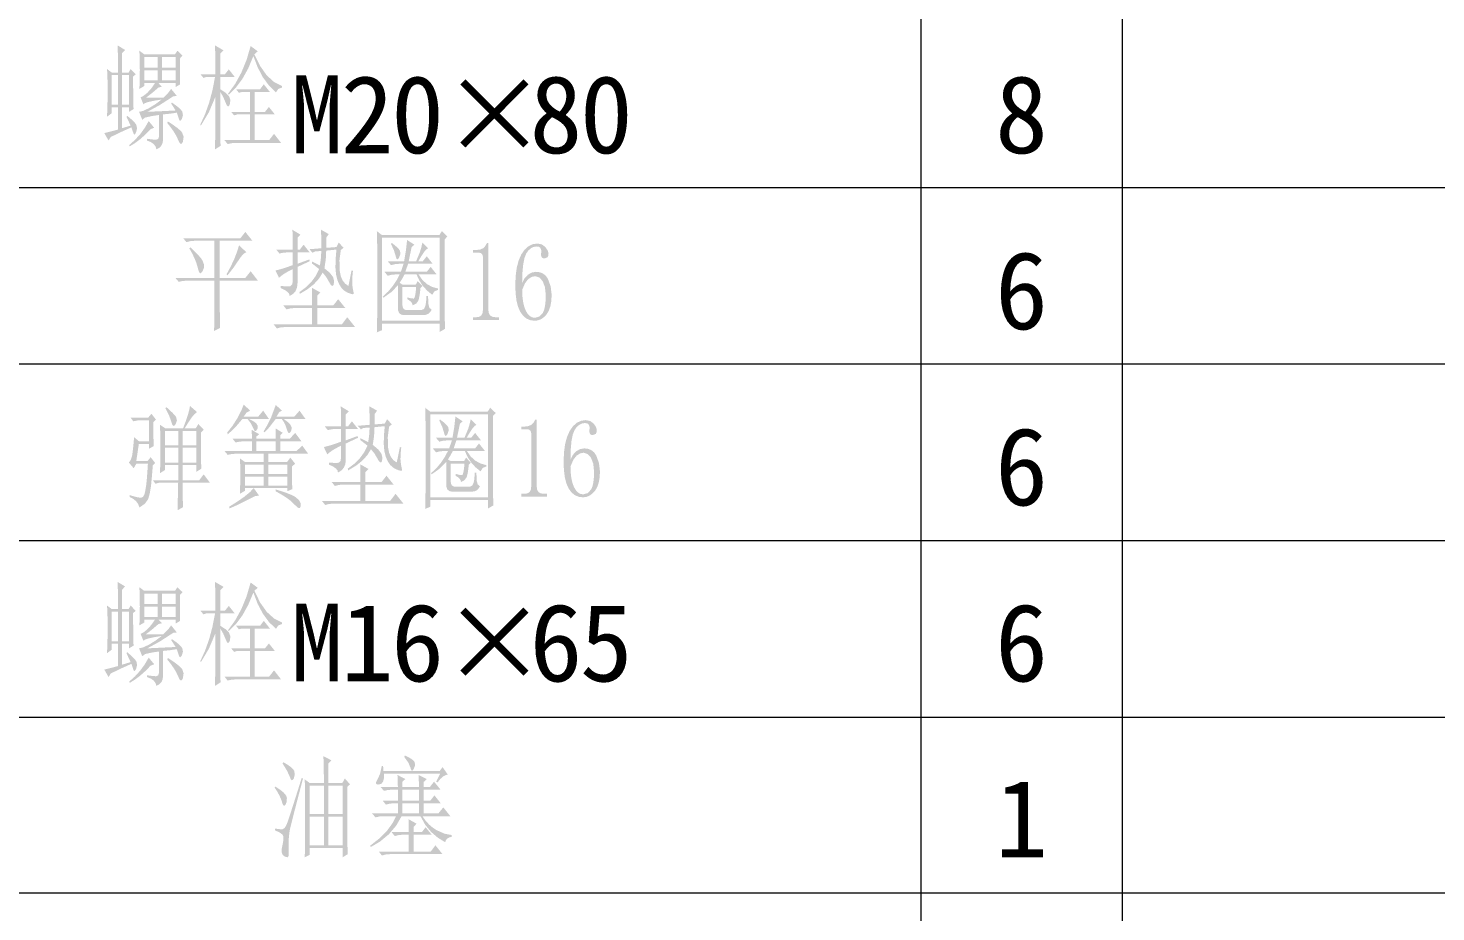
# Model space of a CAD drawing. Header units: millimetres. Extents: x -594 to 6367, y -2099 to 456.
# Drawn here: x 271.1 to 326.9, y -345.4 to -310.3 of the extents above; entities that cross this region are included whole.
import ezdxf

# ---------------------------------------------------------------- set-up
doc = ezdxf.new("R2010")
doc.units = ezdxf.units.MM
doc.layers.get('0').update_dxf_attribs({"lineweight": 35})
doc.styles.get("Standard").update_dxf_attribs({"font": 'txt.shx'})

msp = doc.modelspace()

# ---------------------------------------------------------------- hatches: boundary and pattern name
h = msp.add_hatch(color=0)
h.paths.add_polyline_path([(276.987, -313.64), (276.734, -313.681), (276.441, -313.71), (276.441, -314.677), (276.429, -314.822), (276.382, -314.94), (276.297, -315.032), (276.176, -315.098), (276.144, -314.984), (276.071, -314.887), (275.957, -314.809), (275.802, -314.747), (275.802, -314.677), (276.02, -314.705), (276.168, -314.716), (276.249, -314.683), (276.277, -314.591), (276.277, -313.734), (275.999, -313.775), (275.732, -313.835), (275.615, -313.921), (275.49, -313.609), (275.643, -313.574), (275.872, -313.468), (276.129, -313.311), (276.387, -313.118), (276.078, -313.169), (275.854, -313.218), (275.716, -313.266), (275.661, -313.312), (275.552, -313.032), (275.676, -312.968), (275.817, -312.852), (275.969, -312.688), (276.121, -312.47), (275.693, -312.47), (275.693, -312.587), (275.505, -312.697), (275.521, -311.948), (275.505, -311.184), (275.693, -311.324), (276.917, -311.324), (277.01, -311.184), (277.213, -311.379), (277.112, -311.488), (277.112, -311.829), (277.113, -312.114), (277.115, -312.343), (277.119, -312.517), (276.94, -312.626), (276.94, -312.47), (276.262, -312.47), (276.394, -312.611), (276.262, -312.642), (275.995, -312.871), (275.763, -313.047), (275.872, -313.047), (276.025, -313.047), (276.22, -313.047), (276.457, -313.047), (276.638, -312.866), (276.761, -312.697), (276.987, -312.977), (276.847, -312.993), (276.32, -313.333), (275.817, -313.609), (275.975, -313.601), (276.215, -313.59), (276.537, -313.575), (276.94, -313.554), (276.761, -313.273), (276.792, -313.242), (276.949, -313.352), (277.069, -313.448), (277.154, -313.531), (277.205, -313.601), (277.23, -313.741), (277.19, -313.882), (277.152, -313.94), (277.119, -313.963), (277.093, -313.949), (277.073, -313.897)])
h.paths.add_polyline_path([(275.693, -311.433), (275.693, -311.854), (276.231, -311.854), (276.231, -311.433)])
h.paths.add_polyline_path([(276.394, -311.433), (276.394, -311.854), (276.94, -311.854), (276.94, -311.433)])
h.paths.add_polyline_path([(275.693, -311.956), (275.693, -312.361), (276.231, -312.361), (276.231, -311.956)])
h.paths.add_polyline_path([(276.394, -311.956), (276.394, -312.361), (276.94, -312.361), (276.94, -311.956)])
h.paths.add_polyline_path([(275.95, -314.295), (275.741, -314.508), (275.533, -314.694), (275.325, -314.851), (275.116, -314.981), (275.1, -314.926), (275.332, -314.718), (275.539, -314.489), (275.718, -314.241), (275.872, -313.975), (276.09, -314.24)])
h.paths.add_polyline_path([(276.636, -313.991), (276.838, -314.124), (276.999, -314.241), (277.118, -314.343), (277.197, -314.427), (277.257, -314.596), (277.229, -314.794), (277.186, -314.868), (277.141, -314.882), (277.093, -314.833), (277.041, -314.724), (276.974, -314.576), (276.879, -314.414), (276.755, -314.237), (276.605, -314.045)])
h.paths.add_polyline_path([(274.819, -314.256), (275.155, -314.155), (274.991, -313.804), (275.022, -313.765), (275.15, -313.874), (275.254, -313.97), (275.331, -314.053), (275.381, -314.123), (275.412, -314.266), (275.373, -314.42), (275.339, -314.483), (275.31, -314.508), (275.284, -314.497), (275.264, -314.451), (275.186, -314.225), (274.759, -314.416), (274.367, -314.607), (274.281, -314.747), (274.11, -314.451), (274.206, -314.429), (274.33, -314.398), (274.48, -314.359), (274.656, -314.31), (274.656, -313.429), (274.406, -313.429), (274.406, -313.663), (274.219, -313.804), (274.237, -313.353), (274.242, -312.798), (274.241, -312.514), (274.237, -312.272), (274.229, -312.07), (274.219, -311.909), (274.406, -312.049), (274.656, -312.049), (274.654, -311.701), (274.651, -311.406), (274.646, -311.163), (274.64, -310.973), (274.936, -311.153), (274.819, -311.277), (274.819, -312.049), (275.077, -312.049), (275.155, -311.909), (275.357, -312.12), (275.256, -312.205), (275.256, -312.663), (275.258, -313.031), (275.263, -313.309), (275.272, -313.5), (275.092, -313.609), (275.092, -313.429), (274.819, -313.429)])
h.paths.add_polyline_path([(274.406, -312.151), (274.406, -313.328), (274.656, -313.328), (274.656, -312.151)])
h.paths.add_polyline_path([(274.819, -312.151), (274.819, -313.328), (275.092, -313.328), (275.092, -312.151)])
h = msp.add_hatch(color=0)
h.paths.add_polyline_path([(279.915, -310.997), (280.196, -311.207), (280.063, -311.324), (280.294, -311.794), (280.554, -312.16), (280.844, -312.425), (281.162, -312.587), (281.162, -312.642), (281.009, -312.701), (280.921, -312.837), (280.641, -312.563), (280.399, -312.233), (280.194, -311.843), (280.024, -311.394), (279.822, -311.88), (279.592, -312.296), (279.334, -312.643), (279.049, -312.923), (279.018, -312.891), (279.303, -312.497), (279.548, -312.049), (279.753, -311.549)])
h.paths.add_polyline_path([(279.338, -312.712), (280.289, -312.712), (280.437, -312.517), (280.679, -312.821), (280.079, -312.821), (280.079, -313.609), (280.484, -313.609), (280.64, -313.414), (280.874, -313.71), (280.079, -313.71), (280.079, -314.732), (280.648, -314.732), (280.843, -314.482), (281.123, -314.841), (279.338, -314.841), (279.161, -314.852), (279.003, -314.887), (278.878, -314.732), (279.884, -314.732), (279.884, -313.71), (279.385, -313.71), (279.26, -313.749), (279.143, -313.609), (279.884, -313.609), (279.884, -312.821), (279.58, -312.821), (279.447, -312.852)])
h.paths.add_polyline_path([(278.714, -312.821), (278.714, -313.243), (278.714, -313.62), (278.715, -313.952), (278.715, -314.24), (278.716, -314.485), (278.717, -314.685), (278.719, -314.843), (278.722, -314.958), (278.504, -315.098), (278.509, -314.668), (278.514, -314.176), (278.518, -313.622), (278.519, -313.008), (278.26, -313.622), (277.942, -314.155), (277.919, -314.116), (278.109, -313.699), (278.27, -313.244), (278.401, -312.752), (278.504, -312.221), (278.168, -312.221), (278.044, -312.26), (277.927, -312.12), (278.519, -312.12), (278.514, -311.494), (278.504, -310.973), (278.839, -311.168), (278.714, -311.293), (278.714, -312.12), (278.893, -312.12), (279.049, -311.925), (279.283, -312.221), (278.714, -312.221), (278.714, -312.712), (278.924, -312.851), (279.057, -312.985), (279.114, -313.137), (279.088, -313.312), (279.052, -313.379), (279.012, -313.392), (278.97, -313.35), (278.925, -313.25), (278.825, -313.015)])
h = msp.add_hatch(color=0)
h.paths.add_polyline_path([(278.692, -321.407), (278.699, -322.186), (278.466, -322.303), (278.476, -321.786), (278.481, -321.321), (278.481, -320.307), (277.397, -320.307), (277.218, -320.319), (277.062, -320.354), (276.93, -320.198), (278.481, -320.198), (278.481, -318.724), (277.694, -318.724), (277.518, -318.74), (277.366, -318.779), (277.241, -318.623), (279.51, -318.623), (279.705, -318.374), (279.986, -318.724), (278.692, -318.724), (278.692, -320.198), (279.705, -320.198), (279.916, -319.933), (280.204, -320.307), (278.692, -320.307)])
h.paths.add_polyline_path([(279.456, -318.904), (279.752, -319.185), (279.688, -319.205), (279.613, -319.265), (279.527, -319.365), (279.432, -319.504), (279.223, -319.809), (278.996, -320.097), (278.957, -320.058), (279.12, -319.757), (279.259, -319.463), (279.371, -319.178)])
h.paths.add_polyline_path([(277.53, -318.99), (277.71, -319.162), (277.851, -319.307), (277.952, -319.426), (278.013, -319.52), (278.066, -319.673), (278.06, -319.808), (278.014, -319.92), (277.951, -320.003), (277.916, -320.015), (277.881, -319.98), (277.846, -319.898), (277.811, -319.769), (277.764, -319.608), (277.694, -319.43), (277.6, -319.234), (277.483, -319.021)])
h = msp.add_hatch(color=0)
h.paths.add_polyline_path([(281.111, -320.518), (281.352, -320.536), (281.494, -320.526), (281.564, -320.457), (281.587, -320.307), (281.587, -319.847), (281.391, -319.948), (281.235, -320.04), (281.119, -320.124), (281.041, -320.198), (280.901, -319.902), (281.018, -319.876), (281.171, -319.832), (281.36, -319.77), (281.587, -319.691), (281.587, -319.185), (281.392, -319.185), (281.216, -319.196), (281.057, -319.231), (280.932, -319.075), (281.587, -319.075), (281.587, -318.654), (281.582, -318.503), (281.572, -318.288), (281.891, -318.483), (281.774, -318.6), (281.774, -319.075), (281.868, -319.075), (282.016, -318.88), (282.258, -319.185), (281.774, -319.185), (281.774, -319.637), (282.242, -319.465), (282.258, -319.535), (281.774, -319.761), (281.774, -320.409), (281.755, -320.58), (281.697, -320.721), (281.6, -320.832), (281.462, -320.915), (281.445, -320.834), (281.38, -320.754), (281.269, -320.676), (281.111, -320.604)])
h.paths.add_polyline_path([(282.718, -319.021), (282.714, -318.622), (282.71, -318.288), (283.014, -318.459), (282.913, -318.6), (282.913, -319.005), (283.318, -318.974), (283.412, -318.795), (283.599, -319.005), (283.49, -319.091), (283.438, -319.505), (283.451, -319.925), (283.489, -320.124), (283.558, -320.289), (283.659, -320.42), (283.794, -320.518), (283.918, -319.902), (283.973, -319.917), (283.954, -320.102), (283.944, -320.259), (283.942, -320.389), (283.95, -320.494), (283.974, -320.66), (284.004, -320.791), (284.003, -320.833), (283.962, -320.845), (283.882, -320.828), (283.762, -320.783), (283.632, -320.707), (283.522, -320.598), (283.43, -320.456), (283.357, -320.284), (283.303, -320.068), (283.279, -319.794), (283.285, -319.463), (283.318, -319.075), (282.913, -319.114), (282.895, -319.465), (282.842, -319.816), (283.058, -319.997), (283.185, -320.167), (283.226, -320.321), (283.209, -320.463), (283.177, -320.511), (283.138, -320.514), (283.092, -320.47), (283.037, -320.377), (282.914, -320.165), (282.772, -319.988), (282.628, -320.224), (282.428, -320.444), (282.175, -320.645), (281.868, -320.83), (281.852, -320.759), (282.115, -320.562), (282.333, -320.344), (282.505, -320.106), (282.632, -319.847), (282.476, -319.723), (282.343, -319.621), (282.351, -319.551), (282.663, -319.707), (282.702, -319.415), (282.718, -319.13), (282.468, -319.146), (282.375, -319.2), (282.242, -319.06)])
h.paths.add_polyline_path([(282.351, -321.29), (282.351, -320.97), (282.35, -320.916), (282.347, -320.835), (282.345, -320.726), (282.343, -320.588), (282.679, -320.775), (282.554, -320.9), (282.554, -321.29), (283.193, -321.29), (283.388, -321.04), (283.669, -321.391), (282.554, -321.391), (282.554, -322.046), (283.529, -322.046), (283.747, -321.758), (284.059, -322.147), (281.291, -322.147), (281.114, -322.16), (280.956, -322.202), (280.831, -322.046), (282.351, -322.046), (282.351, -321.391), (281.673, -321.391), (281.496, -321.407), (281.338, -321.446), (281.213, -321.29)])
h = msp.add_hatch(color=0)
h.paths.add_polyline_path([(284.92, -318.342), (285.123, -318.498), (287.4, -318.498), (287.501, -318.342), (287.72, -318.553), (287.61, -318.67), (287.61, -321.672), (287.626, -322.218), (287.415, -322.342), (287.415, -322.007), (285.123, -322.007), (285.123, -322.272), (284.92, -322.358), (284.936, -321.672), (284.936, -318.935)])
h.paths.add_polyline_path([(285.123, -318.6), (285.123, -321.898), (287.415, -321.898), (287.415, -318.6)])
h.paths.add_polyline_path([(285.513, -318.81), (285.634, -318.904), (285.729, -318.987), (285.798, -319.059), (285.84, -319.122), (285.856, -319.247), (285.802, -319.395), (285.759, -319.452), (285.724, -319.46), (285.694, -319.42), (285.669, -319.333), (285.599, -319.106), (285.482, -318.849)])
h.paths.add_polyline_path([(285.872, -319.956), (285.923, -319.808), (285.981, -319.637), (285.817, -319.637), (285.638, -319.652), (285.482, -319.691), (285.349, -319.535), (286.004, -319.535), (286.074, -319.114), (286.121, -318.693), (286.41, -318.88), (286.301, -318.974), (286.184, -319.535), (286.48, -319.535), (286.628, -319.177), (286.682, -318.997), (286.729, -318.795), (286.955, -319.021), (286.888, -319.062), (286.801, -319.161), (286.695, -319.319), (286.566, -319.535), (286.745, -319.535), (286.901, -319.34), (287.135, -319.637), (286.16, -319.637), (286.097, -319.823), (286.051, -319.956), (286.901, -319.956), (287.057, -319.761), (287.291, -320.058), (286.573, -320.058), (286.723, -320.273), (286.901, -320.438), (287.108, -320.553), (287.345, -320.619), (287.345, -320.674), (287.2, -320.733), (287.119, -320.869), (286.918, -320.705), (286.746, -320.516), (286.605, -320.301), (286.495, -320.058), (286.02, -320.058), (285.911, -320.258), (285.825, -320.393), (285.934, -320.463), (286.464, -320.463), (286.542, -320.323), (286.729, -320.518), (286.651, -320.604), (286.632, -320.775), (286.611, -320.914), (286.589, -321.023), (286.566, -321.103), (286.479, -321.22), (286.34, -321.29), (286.331, -321.23), (286.293, -321.168), (286.225, -321.104), (286.129, -321.04), (286.129, -320.97), (286.293, -321.011), (286.386, -321.017), (286.414, -320.988), (286.439, -320.902), (286.461, -320.76), (286.48, -320.565), (285.934, -320.565), (285.934, -321.266), (285.944, -321.354), (285.976, -321.418), (286.029, -321.459), (286.106, -321.477), (286.69, -321.477), (286.789, -321.43), (286.846, -321.313), (286.875, -321.143), (286.885, -320.915), (286.955, -320.915), (286.957, -321.108), (286.971, -321.266), (287.007, -321.387), (287.096, -321.461), (287.037, -321.553), (286.966, -321.619), (286.882, -321.659), (286.784, -321.672), (285.981, -321.672), (285.874, -321.65), (285.801, -321.584), (285.76, -321.474), (285.755, -321.321), (285.755, -320.494), (285.498, -320.758), (285.178, -320.986), (285.154, -320.939), (285.372, -320.736), (285.56, -320.51), (285.713, -320.278), (285.825, -320.058), (285.685, -320.058), (285.508, -320.073), (285.349, -320.112), (285.225, -319.956)])
h = msp.add_hatch(color=0)
h.dxf.hatch_style = 2
h.paths.add_polyline_path([(289.345, -318.81), (289.345, -321.477), (289.363, -321.6), (289.416, -321.687), (289.502, -321.74), (289.618, -321.758), (289.759, -321.758), (289.759, -321.867), (288.737, -321.867), (288.737, -321.758), (288.862, -321.758), (288.981, -321.74), (289.065, -321.687), (289.11, -321.6), (289.127, -321.477), (289.127, -319.356), (289.116, -319.296), (289.088, -319.247), (289.046, -319.212), (288.987, -319.2), (288.737, -319.2), (288.737, -319.091), (288.862, -319.091), (289.013, -319.073), (289.135, -319.021), (289.222, -318.933), (289.291, -318.81)])
h = msp.add_hatch(color=0)
h.paths.add_polyline_path([(290.685, -320.674), (290.693, -320.922), (290.72, -321.142), (290.764, -321.332), (290.825, -321.492), (290.901, -321.62), (290.987, -321.71), (291.081, -321.763), (291.184, -321.781), (291.367, -321.733), (291.503, -321.586), (291.554, -321.471), (291.591, -321.312), (291.613, -321.111), (291.62, -320.869), (291.587, -320.558), (291.495, -320.323), (291.363, -320.179), (291.207, -320.128), (291.061, -320.157), (290.926, -320.245), (290.797, -320.41)])
h.paths.add_polyline_path([(291.23, -319.956), (291.384, -319.974), (291.515, -320.027), (291.623, -320.114), (291.706, -320.237), (291.815, -320.535), (291.854, -320.869), (291.841, -321.114), (291.802, -321.326), (291.739, -321.503), (291.651, -321.648), (291.543, -321.76), (291.429, -321.837), (291.309, -321.883), (291.184, -321.898), (291.007, -321.876), (290.851, -321.809), (290.718, -321.697), (290.607, -321.539), (290.52, -321.342), (290.459, -321.102), (290.424, -320.819), (290.412, -320.494), (290.426, -320.119), (290.471, -319.788), (290.547, -319.502), (290.653, -319.262), (290.782, -319.077), (290.932, -318.943), (291.103, -318.861), (291.293, -318.834), (291.466, -318.869), (291.605, -318.974), (291.696, -319.107), (291.729, -319.216), (291.719, -319.315), (291.69, -319.379), (291.573, -319.426), (291.51, -319.418), (291.464, -319.387), (291.44, -319.333), (291.433, -319.255), (291.441, -319.185), (291.449, -319.114), (291.402, -318.997), (291.342, -318.962), (291.254, -318.951), (291.14, -318.968), (291.033, -319.02), (290.936, -319.105), (290.848, -319.223), (290.777, -319.402), (290.726, -319.658), (290.695, -319.993), (290.685, -320.409), (290.777, -320.215), (290.911, -320.073), (291.062, -319.986)])
h = msp.add_hatch(color=0)
h.paths.add_polyline_path([(276.323, -327.945), (276.339, -326.986), (276.323, -326.027), (276.534, -326.167), (277.236, -326.167), (277.345, -325.875), (277.428, -325.629), (277.482, -325.43), (277.508, -325.278), (277.789, -325.52), (277.685, -325.607), (277.586, -325.723), (277.463, -325.904), (277.298, -326.167), (277.735, -326.167), (277.844, -325.996), (278.054, -326.222), (277.945, -326.331), (277.945, -326.854), (277.947, -327.268), (277.952, -327.571), (277.961, -327.766), (277.766, -327.89), (277.766, -327.625), (277.22, -327.625), (277.22, -328.226), (277.875, -328.226), (278.054, -327.992), (278.304, -328.327), (277.22, -328.327), (277.22, -328.619), (277.222, -328.878), (277.227, -329.102), (277.236, -329.294), (277.017, -329.419), (277.041, -328.327), (276.269, -328.327), (276.144, -328.366), (276.035, -328.226), (277.041, -328.226), (277.041, -327.625), (276.518, -327.625), (276.518, -327.82)])
h.paths.add_polyline_path([(276.573, -325.325), (276.706, -325.445), (276.814, -325.548), (276.896, -325.635), (276.955, -325.707), (276.991, -325.849), (276.939, -326.003), (276.89, -326.062), (276.847, -326.072), (276.811, -326.032), (276.783, -325.941), (276.691, -325.685), (276.534, -325.364)])
h.paths.add_polyline_path([(276.518, -326.276), (276.518, -326.838), (277.041, -326.838), (277.041, -326.276)])
h.paths.add_polyline_path([(277.22, -326.276), (277.22, -326.838), (277.766, -326.838), (277.766, -326.276)])
h.paths.add_polyline_path([(276.518, -326.939), (276.518, -327.524), (277.041, -327.524), (277.041, -326.939)])
h.paths.add_polyline_path([(277.22, -326.939), (277.22, -327.524), (277.766, -327.524), (277.766, -326.939)])
h.paths.add_polyline_path([(275.481, -326.783), (275.38, -327.469), (275.824, -327.469), (275.949, -327.313), (276.128, -327.539), (276.035, -327.641), (276, -328.066), (275.965, -328.444), (275.912, -328.76), (275.848, -328.982), (275.72, -329.157), (275.505, -329.309), (275.458, -329.178), (275.377, -329.064), (275.262, -328.967), (275.115, -328.888), (275.123, -328.818), (275.292, -328.868), (275.426, -328.901), (275.523, -328.918), (275.583, -328.92), (275.647, -328.883), (275.7, -328.795), (275.735, -328.648), (275.77, -328.436), (275.787, -328.29), (275.805, -328.097), (275.822, -327.857), (275.84, -327.571), (275.38, -327.571), (275.278, -327.75), (275.084, -327.524), (275.162, -327.419), (275.216, -327.243), (275.234, -327.119), (275.252, -326.957), (275.272, -326.756), (275.294, -326.518), (275.489, -326.682), (275.879, -326.682), (275.879, -325.855), (275.419, -325.855), (275.263, -325.887), (275.154, -325.746), (275.848, -325.746), (275.98, -325.59), (276.16, -325.816), (276.058, -325.925), (276.058, -326.23), (276.06, -326.488), (276.065, -326.701), (276.074, -326.869), (275.879, -326.978), (275.879, -326.783)])
h = msp.add_hatch(color=0)
h.paths.add_polyline_path([(280.911, -326.573), (280.907, -326.326), (280.903, -326.167), (281.191, -326.347), (281.098, -326.432), (281.098, -326.573), (281.472, -326.573), (281.683, -326.347), (281.932, -326.682), (281.098, -326.682), (281.098, -327.064), (281.737, -327.064), (281.963, -326.853), (282.197, -327.173), (280.622, -327.173), (280.622, -327.5), (281.363, -327.5), (281.488, -327.329), (281.683, -327.571), (281.55, -327.68), (281.551, -328.007), (281.556, -328.266), (281.563, -328.455), (281.573, -328.576), (281.371, -328.662), (281.371, -328.537), (279.687, -328.537), (279.687, -328.647), (279.492, -328.764), (279.502, -328.33), (279.507, -327.96), (279.502, -327.646), (279.492, -327.36), (279.687, -327.5), (280.435, -327.5), (280.435, -327.173), (279.343, -327.173), (279.164, -327.185), (279.008, -327.22), (278.876, -327.064), (279.967, -327.064), (279.967, -326.682), (279.655, -326.682), (279.479, -326.693), (279.32, -326.729), (279.195, -326.573), (279.967, -326.573), (279.962, -326.374), (279.952, -326.222), (280.256, -326.401), (280.147, -326.487), (280.147, -326.573)])
h.paths.add_polyline_path([(280.147, -326.682), (280.147, -327.064), (280.911, -327.064), (280.911, -326.682)])
h.paths.add_polyline_path([(279.687, -327.61), (279.687, -327.976), (280.435, -327.976), (280.435, -327.61)])
h.paths.add_polyline_path([(280.622, -327.61), (280.622, -327.976), (281.371, -327.976), (281.371, -327.61)])
h.paths.add_polyline_path([(279.687, -328.085), (279.687, -328.436), (280.435, -328.436), (280.435, -328.085)])
h.paths.add_polyline_path([(280.622, -328.085), (280.622, -328.436), (281.371, -328.436), (281.371, -328.085)])
h.paths.add_polyline_path([(280.037, -328.537), (280.248, -328.834), (280.092, -328.857), (279.811, -328.997), (279.577, -329.114), (279.347, -329.226), (279.071, -329.348), (279.063, -329.278), (279.365, -329.089), (279.655, -328.888), (279.89, -328.695)])
h.paths.add_polyline_path([(280.911, -328.592), (281.168, -328.671), (281.38, -328.745), (281.549, -328.815), (281.675, -328.881), (281.835, -329.014), (281.901, -329.153), (281.9, -329.265), (281.87, -329.325), (281.806, -329.324), (281.714, -329.247), (281.503, -329.044), (281.379, -328.949), (281.215, -328.842), (281.041, -328.737), (280.903, -328.662)])
h.paths.add_polyline_path([(279.866, -325.801), (280.023, -325.881), (280.139, -325.972), (280.198, -326.07), (280.193, -326.167), (280.151, -326.242), (280.115, -326.276), (280.072, -326.265), (280.03, -326.183), (279.92, -325.964), (279.796, -325.801), (279.585, -325.801), (279.359, -326.066), (279.201, -326.231), (279.008, -326.401), (278.985, -326.331), (279.196, -326.067), (279.39, -325.762), (279.544, -325.464), (279.64, -325.224), (279.897, -325.465), (279.757, -325.536), (279.64, -325.699), (280.217, -325.699), (280.412, -325.465), (280.646, -325.801)])
h.paths.add_polyline_path([(281.238, -325.801), (281.396, -325.923), (281.495, -326.027), (281.541, -326.126), (281.534, -326.237), (281.492, -326.325), (281.449, -326.354), (281.404, -326.337), (281.371, -326.261), (281.3, -326.05), (281.241, -325.934), (281.152, -325.801), (280.903, -325.801), (280.67, -326.11), (280.466, -326.331), (280.427, -326.292), (280.586, -326.021), (280.716, -325.762), (280.911, -325.239), (281.16, -325.465), (281.051, -325.52), (280.942, -325.699), (281.651, -325.699), (281.854, -325.465), (282.096, -325.801)])
h = msp.add_hatch(color=0)
h.paths.add_polyline_path([(283.028, -327.524), (283.268, -327.542), (283.41, -327.532), (283.48, -327.463), (283.503, -327.313), (283.503, -326.853), (283.307, -326.954), (283.151, -327.046), (283.035, -327.13), (282.958, -327.204), (282.817, -326.908), (282.934, -326.882), (283.087, -326.838), (283.277, -326.776), (283.503, -326.697), (283.503, -326.191), (283.308, -326.191), (283.132, -326.202), (282.973, -326.237), (282.848, -326.081), (283.503, -326.081), (283.503, -325.66), (283.498, -325.509), (283.488, -325.294), (283.807, -325.489), (283.69, -325.606), (283.69, -326.081), (283.784, -326.081), (283.932, -325.887), (284.174, -326.191), (283.69, -326.191), (283.69, -326.643), (284.158, -326.471), (284.174, -326.541), (283.69, -326.768), (283.69, -327.415), (283.671, -327.586), (283.613, -327.727), (283.516, -327.838), (283.379, -327.922), (283.361, -327.84), (283.297, -327.76), (283.186, -327.682), (283.028, -327.61)])
h.paths.add_polyline_path([(284.634, -326.027), (284.63, -325.628), (284.626, -325.294), (284.93, -325.465), (284.829, -325.606), (284.829, -326.011), (285.234, -325.98), (285.328, -325.801), (285.515, -326.011), (285.406, -326.097), (285.354, -326.511), (285.367, -326.931), (285.405, -327.13), (285.474, -327.295), (285.575, -327.426), (285.71, -327.524), (285.835, -326.908), (285.889, -326.923), (285.87, -327.108), (285.86, -327.265), (285.858, -327.395), (285.866, -327.5), (285.89, -327.666), (285.92, -327.797), (285.919, -327.839), (285.878, -327.851), (285.799, -327.834), (285.679, -327.789), (285.548, -327.713), (285.438, -327.604), (285.346, -327.462), (285.273, -327.29), (285.219, -327.074), (285.195, -326.8), (285.201, -326.469), (285.234, -326.081), (284.829, -326.12), (284.811, -326.471), (284.759, -326.822), (284.974, -327.003), (285.102, -327.173), (285.143, -327.327), (285.125, -327.469), (285.093, -327.517), (285.054, -327.52), (285.008, -327.476), (284.954, -327.384), (284.83, -327.171), (284.688, -326.994), (284.544, -327.23), (284.344, -327.45), (284.091, -327.652), (283.784, -327.836), (283.768, -327.766), (284.032, -327.568), (284.249, -327.35), (284.421, -327.112), (284.548, -326.853), (284.392, -326.729), (284.26, -326.627), (284.267, -326.557), (284.579, -326.713), (284.618, -326.422), (284.634, -326.136), (284.384, -326.152), (284.291, -326.206), (284.158, -326.066)])
h.paths.add_polyline_path([(284.267, -328.296), (284.267, -327.976), (284.266, -327.922), (284.263, -327.841), (284.261, -327.732), (284.26, -327.594), (284.595, -327.781), (284.47, -327.906), (284.47, -328.296), (285.109, -328.296), (285.304, -328.046), (285.585, -328.397), (284.47, -328.397), (284.47, -329.052), (285.445, -329.052), (285.663, -328.764), (285.975, -329.153), (283.207, -329.153), (283.031, -329.166), (282.872, -329.208), (282.747, -329.052), (284.267, -329.052), (284.267, -328.397), (283.589, -328.397), (283.413, -328.413), (283.254, -328.452), (283.129, -328.296)])
h = msp.add_hatch(color=0)
h.paths.add_polyline_path([(286.837, -325.349), (287.039, -325.504), (289.316, -325.504), (289.417, -325.349), (289.636, -325.559), (289.527, -325.676), (289.527, -328.678), (289.542, -329.224), (289.332, -329.348), (289.332, -329.013), (287.039, -329.013), (287.039, -329.278), (286.837, -329.364), (286.852, -328.678), (286.852, -325.941)])
h.paths.add_polyline_path([(287.039, -325.606), (287.039, -328.904), (289.332, -328.904), (289.332, -325.606)])
h.paths.add_polyline_path([(287.429, -325.816), (287.551, -325.91), (287.646, -325.993), (287.714, -326.065), (287.757, -326.128), (287.772, -326.253), (287.718, -326.401), (287.675, -326.458), (287.64, -326.466), (287.61, -326.426), (287.585, -326.339), (287.515, -326.112), (287.398, -325.855)])
h.paths.add_polyline_path([(287.788, -326.962), (287.84, -326.814), (287.897, -326.643), (287.733, -326.643), (287.554, -326.658), (287.398, -326.697), (287.265, -326.541), (287.92, -326.541), (287.991, -326.12), (288.037, -325.699), (288.326, -325.887), (288.217, -325.98), (288.1, -326.541), (288.396, -326.541), (288.544, -326.183), (288.598, -326.003), (288.646, -325.801), (288.872, -326.027), (288.804, -326.068), (288.718, -326.167), (288.611, -326.325), (288.482, -326.541), (288.661, -326.541), (288.817, -326.347), (289.051, -326.643), (288.076, -326.643), (288.013, -326.829), (287.967, -326.962), (288.817, -326.962), (288.973, -326.768), (289.207, -327.064), (288.49, -327.064), (288.639, -327.279), (288.817, -327.444), (289.025, -327.559), (289.261, -327.625), (289.261, -327.68), (289.116, -327.739), (289.035, -327.875), (288.834, -327.711), (288.662, -327.522), (288.521, -327.307), (288.412, -327.064), (287.936, -327.064), (287.827, -327.264), (287.741, -327.399), (287.85, -327.469), (288.38, -327.469), (288.458, -327.329), (288.646, -327.524), (288.568, -327.61), (288.549, -327.781), (288.528, -327.921), (288.505, -328.03), (288.482, -328.109), (288.395, -328.226), (288.256, -328.296), (288.247, -328.236), (288.209, -328.174), (288.142, -328.11), (288.045, -328.046), (288.045, -327.976), (288.209, -328.017), (288.302, -328.023), (288.33, -327.994), (288.355, -327.908), (288.377, -327.766), (288.396, -327.571), (287.85, -327.571), (287.85, -328.272), (287.861, -328.36), (287.892, -328.424), (287.946, -328.465), (288.022, -328.483), (288.607, -328.483), (288.705, -328.436), (288.762, -328.319), (288.791, -328.15), (288.801, -327.922), (288.872, -327.922), (288.874, -328.114), (288.887, -328.272), (288.923, -328.393), (289.012, -328.467), (288.953, -328.559), (288.882, -328.625), (288.798, -328.665), (288.7, -328.678), (287.897, -328.678), (287.79, -328.656), (287.717, -328.59), (287.677, -328.48), (287.671, -328.327), (287.671, -327.5), (287.415, -327.764), (287.094, -327.992), (287.071, -327.945), (287.288, -327.742), (287.476, -327.516), (287.629, -327.284), (287.741, -327.064), (287.601, -327.064), (287.424, -327.079), (287.265, -327.118), (287.141, -326.962)])
h = msp.add_hatch(color=0)
h.dxf.hatch_style = 2
h.paths.add_polyline_path([(291.262, -325.816), (291.262, -328.483), (291.279, -328.606), (291.332, -328.693), (291.418, -328.746), (291.534, -328.764), (291.675, -328.764), (291.675, -328.873), (290.653, -328.873), (290.653, -328.764), (290.778, -328.764), (290.897, -328.746), (290.981, -328.693), (291.027, -328.606), (291.043, -328.483), (291.043, -326.362), (291.033, -326.302), (291.004, -326.253), (290.962, -326.218), (290.903, -326.206), (290.653, -326.206), (290.653, -326.097), (290.778, -326.097), (290.929, -326.079), (291.051, -326.027), (291.138, -325.939), (291.207, -325.816)])
h = msp.add_hatch(color=0)
h.paths.add_polyline_path([(292.601, -327.68), (292.61, -327.928), (292.636, -328.148), (292.68, -328.338), (292.741, -328.498), (292.817, -328.626), (292.903, -328.716), (292.998, -328.769), (293.1, -328.787), (293.283, -328.739), (293.419, -328.592), (293.471, -328.477), (293.507, -328.318), (293.529, -328.117), (293.536, -327.875), (293.503, -327.564), (293.412, -327.329), (293.279, -327.185), (293.123, -327.134), (292.977, -327.163), (292.842, -327.251), (292.713, -327.416)])
h.paths.add_polyline_path([(293.147, -326.962), (293.3, -326.98), (293.431, -327.033), (293.539, -327.12), (293.622, -327.243), (293.731, -327.541), (293.77, -327.875), (293.757, -328.12), (293.719, -328.332), (293.655, -328.51), (293.568, -328.654), (293.459, -328.766), (293.345, -328.843), (293.225, -328.889), (293.1, -328.904), (292.923, -328.882), (292.767, -328.815), (292.634, -328.703), (292.523, -328.545), (292.436, -328.348), (292.376, -328.108), (292.34, -327.825), (292.328, -327.5), (292.343, -327.125), (292.387, -326.794), (292.463, -326.508), (292.57, -326.269), (292.698, -326.083), (292.848, -325.949), (293.019, -325.867), (293.209, -325.84), (293.382, -325.875), (293.521, -325.98), (293.612, -326.113), (293.646, -326.222), (293.635, -326.321), (293.607, -326.386), (293.49, -326.432), (293.426, -326.424), (293.38, -326.393), (293.356, -326.339), (293.349, -326.261), (293.357, -326.191), (293.365, -326.12), (293.318, -326.003), (293.259, -325.968), (293.17, -325.957), (293.056, -325.974), (292.95, -326.026), (292.852, -326.111), (292.764, -326.23), (292.693, -326.408), (292.642, -326.664), (292.611, -326.999), (292.601, -327.415), (292.693, -327.221), (292.827, -327.079), (292.978, -326.992)])
h = msp.add_hatch(color=0)
h.paths.add_polyline_path([(276.987, -334.928), (276.734, -334.968), (276.441, -334.998), (276.441, -335.965), (276.429, -336.109), (276.382, -336.228), (276.297, -336.32), (276.176, -336.386), (276.144, -336.272), (276.071, -336.175), (275.957, -336.096), (275.802, -336.035), (275.802, -335.965), (276.02, -335.993), (276.168, -336.003), (276.249, -335.97), (276.277, -335.879), (276.277, -335.021), (275.999, -335.063), (275.732, -335.122), (275.615, -335.208), (275.49, -334.896), (275.643, -334.861), (275.872, -334.756), (276.129, -334.598), (276.387, -334.405), (276.078, -334.456), (275.854, -334.506), (275.716, -334.553), (275.661, -334.6), (275.552, -334.319), (275.676, -334.256), (275.817, -334.14), (275.969, -333.975), (276.121, -333.758), (275.693, -333.758), (275.693, -333.875), (275.505, -333.984), (275.521, -333.236), (275.505, -332.471), (275.693, -332.612), (276.917, -332.612), (277.01, -332.471), (277.213, -332.666), (277.112, -332.776), (277.112, -333.116), (277.113, -333.401), (277.115, -333.631), (277.119, -333.805), (276.94, -333.914), (276.94, -333.758), (276.262, -333.758), (276.394, -333.898), (276.262, -333.93), (275.995, -334.159), (275.763, -334.335), (275.872, -334.335), (276.025, -334.335), (276.22, -334.335), (276.457, -334.335), (276.638, -334.154), (276.761, -333.984), (276.987, -334.265), (276.847, -334.28), (276.32, -334.621), (275.817, -334.896), (275.975, -334.889), (276.215, -334.878), (276.537, -334.862), (276.94, -334.842), (276.761, -334.561), (276.792, -334.53), (276.949, -334.64), (277.069, -334.736), (277.154, -334.818), (277.205, -334.889), (277.23, -335.029), (277.19, -335.169), (277.152, -335.228), (277.119, -335.25), (277.093, -335.236), (277.073, -335.185)])
h.paths.add_polyline_path([(275.693, -332.721), (275.693, -333.142), (276.231, -333.142), (276.231, -332.721)])
h.paths.add_polyline_path([(276.394, -332.721), (276.394, -333.142), (276.94, -333.142), (276.94, -332.721)])
h.paths.add_polyline_path([(275.693, -333.243), (275.693, -333.649), (276.231, -333.649), (276.231, -333.243)])
h.paths.add_polyline_path([(276.394, -333.243), (276.394, -333.649), (276.94, -333.649), (276.94, -333.243)])
h.paths.add_polyline_path([(275.95, -335.582), (275.741, -335.796), (275.533, -335.981), (275.325, -336.138), (275.116, -336.269), (275.1, -336.214), (275.332, -336.005), (275.539, -335.776), (275.718, -335.529), (275.872, -335.263), (276.09, -335.528)])
h.paths.add_polyline_path([(276.636, -335.278), (276.838, -335.411), (276.999, -335.529), (277.118, -335.63), (277.197, -335.715), (277.257, -335.884), (277.229, -336.081), (277.186, -336.156), (277.141, -336.169), (277.093, -336.121), (277.041, -336.011), (276.974, -335.864), (276.879, -335.701), (276.755, -335.524), (276.605, -335.333)])
h.paths.add_polyline_path([(274.819, -335.543), (275.155, -335.442), (274.991, -335.091), (275.022, -335.052), (275.15, -335.162), (275.254, -335.258), (275.331, -335.341), (275.381, -335.411), (275.412, -335.553), (275.373, -335.707), (275.339, -335.77), (275.31, -335.796), (275.284, -335.785), (275.264, -335.738), (275.186, -335.512), (274.759, -335.703), (274.367, -335.894), (274.281, -336.035), (274.11, -335.738), (274.206, -335.716), (274.33, -335.686), (274.48, -335.646), (274.656, -335.598), (274.656, -334.717), (274.406, -334.717), (274.406, -334.951), (274.219, -335.091), (274.237, -334.641), (274.242, -334.085), (274.241, -333.802), (274.237, -333.559), (274.229, -333.357), (274.219, -333.197), (274.406, -333.337), (274.656, -333.337), (274.654, -332.989), (274.651, -332.694), (274.646, -332.451), (274.64, -332.261), (274.936, -332.44), (274.819, -332.565), (274.819, -333.337), (275.077, -333.337), (275.155, -333.197), (275.357, -333.407), (275.256, -333.493), (275.256, -333.951), (275.258, -334.318), (275.263, -334.597), (275.272, -334.787), (275.092, -334.896), (275.092, -334.717), (274.819, -334.717)])
h.paths.add_polyline_path([(274.406, -333.438), (274.406, -334.616), (274.656, -334.616), (274.656, -333.438)])
h.paths.add_polyline_path([(274.819, -333.438), (274.819, -334.616), (275.092, -334.616), (275.092, -333.438)])
h = msp.add_hatch(color=0)
h.paths.add_polyline_path([(279.915, -332.284), (280.196, -332.495), (280.063, -332.612), (280.294, -333.081), (280.554, -333.448), (280.844, -333.713), (281.162, -333.875), (281.162, -333.93), (281.009, -333.989), (280.921, -334.124), (280.641, -333.851), (280.399, -333.52), (280.194, -333.131), (280.024, -332.682), (279.822, -333.167), (279.592, -333.584), (279.334, -333.931), (279.049, -334.21), (279.018, -334.179), (279.303, -333.784), (279.548, -333.337), (279.753, -332.837)])
h.paths.add_polyline_path([(279.338, -334), (280.289, -334), (280.437, -333.805), (280.679, -334.109), (280.079, -334.109), (280.079, -334.896), (280.484, -334.896), (280.64, -334.701), (280.874, -334.998), (280.079, -334.998), (280.079, -336.019), (280.648, -336.019), (280.843, -335.77), (281.123, -336.128), (279.338, -336.128), (279.161, -336.14), (279.003, -336.175), (278.878, -336.019), (279.884, -336.019), (279.884, -334.998), (279.385, -334.998), (279.26, -335.037), (279.143, -334.896), (279.884, -334.896), (279.884, -334.109), (279.58, -334.109), (279.447, -334.14)])
h.paths.add_polyline_path([(278.714, -334.109), (278.714, -334.531), (278.714, -334.908), (278.715, -335.24), (278.715, -335.528), (278.716, -335.772), (278.717, -335.973), (278.719, -336.13), (278.722, -336.245), (278.504, -336.386), (278.509, -335.956), (278.514, -335.464), (278.518, -334.91), (278.519, -334.296), (278.26, -334.91), (277.942, -335.442), (277.919, -335.403), (278.109, -334.986), (278.27, -334.532), (278.401, -334.039), (278.504, -333.508), (278.168, -333.508), (278.044, -333.547), (277.927, -333.407), (278.519, -333.407), (278.514, -332.781), (278.504, -332.261), (278.839, -332.456), (278.714, -332.581), (278.714, -333.407), (278.893, -333.407), (279.049, -333.212), (279.283, -333.508), (278.714, -333.508), (278.714, -334), (278.924, -334.139), (279.057, -334.273), (279.114, -334.425), (279.088, -334.6), (279.052, -334.667), (279.012, -334.68), (278.97, -334.637), (278.925, -334.538), (278.825, -334.303)])
h = msp.add_hatch(color=0)
h.paths.add_polyline_path([(282.998, -341.572), (282.998, -342.71), (283.568, -342.71), (283.568, -341.572)])
h.paths.add_polyline_path([(282.063, -343.186), (282.067, -342.853), (282.071, -342.554), (282.071, -340.714), (282.063, -340.098), (282.258, -340.239), (282.819, -340.239), (282.818, -339.831), (282.813, -339.518), (282.806, -339.298), (282.796, -339.171), (283.123, -339.342), (282.998, -339.467), (282.998, -340.239), (283.552, -340.239), (283.653, -340.059), (283.856, -340.293), (283.747, -340.395), (283.747, -342.57), (283.77, -343.061), (283.568, -343.186), (283.568, -342.82), (282.258, -342.82), (282.258, -343.085)])
h.paths.add_polyline_path([(282.258, -340.34), (282.258, -341.463), (282.819, -341.463), (282.819, -340.34)])
h.paths.add_polyline_path([(282.998, -340.34), (282.998, -341.463), (283.568, -341.463), (283.568, -340.34)])
h.paths.add_polyline_path([(282.258, -341.572), (282.258, -342.71), (282.819, -342.71), (282.819, -341.572)])
h.paths.add_polyline_path([(281.993, -340.059), (281.877, -340.501), (281.775, -340.891), (281.687, -341.229), (281.613, -341.516), (281.554, -341.75), (281.509, -341.932), (281.478, -342.063), (281.462, -342.141), (281.431, -342.387), (281.423, -342.679), (281.423, -342.941), (281.423, -343.116), (281.412, -343.162), (281.379, -343.184), (281.325, -343.179), (281.252, -343.147), (281.185, -343.086), (281.149, -342.994), (281.144, -342.872), (281.174, -342.718), (281.205, -342.563), (281.215, -342.439), (281.205, -342.344), (281.174, -342.282), (281.055, -342.194), (280.878, -342.118), (280.878, -342.048), (281.065, -342.071), (281.182, -342.071), (281.256, -342.031), (281.33, -341.915), (281.355, -341.855), (281.394, -341.746), (281.448, -341.586), (281.517, -341.377), (281.6, -341.118), (281.698, -340.81), (281.811, -340.452), (281.938, -340.044)])
h.paths.add_polyline_path([(280.893, -340.379), (281.089, -340.508), (281.231, -340.626), (281.32, -340.733), (281.353, -340.831), (281.342, -340.995), (281.291, -341.112), (281.251, -341.14), (281.216, -341.129), (281.184, -341.078), (281.158, -340.987), (281.117, -340.868), (281.054, -340.731), (280.969, -340.578), (280.862, -340.41)])
h.paths.add_polyline_path([(281.213, -339.412), (281.38, -339.513), (281.506, -339.604), (281.593, -339.685), (281.642, -339.755), (281.666, -339.902), (281.626, -340.059), (281.585, -340.118), (281.545, -340.128), (281.507, -340.088), (281.47, -339.997), (281.358, -339.75), (281.182, -339.467)])
h = msp.add_hatch(color=0)
h.paths.add_polyline_path([(285.934, -341.042), (285.934, -341.447), (286.597, -341.447), (286.597, -341.042)])
h.paths.add_polyline_path([(287.275, -340.184), (287.431, -339.872), (285.201, -339.872), (285.203, -340.046), (285.17, -340.184), (285.089, -340.278), (284.967, -340.301), (284.909, -340.288), (284.885, -340.25), (284.897, -340.189), (284.944, -340.106), (285.047, -339.878), (285.115, -339.568), (285.17, -339.568), (285.178, -339.763), (287.415, -339.763), (287.525, -339.607), (287.735, -339.904), (287.634, -339.932), (287.531, -339.993), (287.427, -340.09), (287.322, -340.223)])
h.paths.add_polyline_path([(286.004, -339.202), (286.035, -339.147), (286.177, -339.216), (286.288, -339.282), (286.368, -339.345), (286.417, -339.405), (286.44, -339.532), (286.386, -339.677), (286.344, -339.736), (286.308, -339.748), (286.279, -339.713), (286.254, -339.631), (286.167, -339.425)])
h.paths.add_polyline_path([(285.069, -340.395), (285.755, -340.395), (285.739, -339.919), (286.051, -340.083), (285.934, -340.184), (285.934, -340.395), (286.597, -340.395), (286.573, -339.919), (286.901, -340.083), (286.776, -340.2), (286.776, -340.395), (287.026, -340.395), (287.189, -340.184), (287.447, -340.504), (286.776, -340.504), (286.776, -340.941), (287.041, -340.941), (287.205, -340.73), (287.454, -341.042), (286.776, -341.042), (286.776, -341.447), (287.361, -341.447), (287.556, -341.206), (287.837, -341.556), (286.729, -341.556), (286.852, -341.731), (286.987, -341.88), (287.133, -342.006), (287.291, -342.11), (287.606, -342.251), (287.891, -342.305), (287.891, -342.375), (287.796, -342.397), (287.721, -342.439), (287.664, -342.502), (287.626, -342.586), (287.338, -342.409), (287.072, -342.18), (286.839, -341.898), (286.651, -341.556), (285.903, -341.556), (285.685, -341.936), (285.396, -342.274), (285.052, -342.559), (284.679, -342.781), (284.655, -342.726), (285.022, -342.439), (285.318, -342.141), (285.536, -341.843), (285.685, -341.556), (285.201, -341.556), (285.022, -341.568), (284.866, -341.603), (284.733, -341.447), (285.755, -341.447), (285.755, -341.042), (285.614, -341.042), (285.438, -341.057), (285.279, -341.096), (285.154, -340.941), (285.755, -340.941), (285.755, -340.504), (285.536, -340.504), (285.357, -340.516), (285.201, -340.551)])
h.paths.add_polyline_path([(285.934, -340.504), (285.934, -340.941), (286.597, -340.941), (286.597, -340.504)])
h.paths.add_polyline_path([(285.505, -342.188), (286.184, -342.188), (286.176, -341.673), (286.495, -341.853), (286.386, -341.978), (286.386, -342.188), (286.706, -342.188), (286.854, -341.993), (287.096, -342.289), (286.386, -342.289), (286.386, -342.96), (287.057, -342.96), (287.244, -342.71), (287.525, -343.061), (285.458, -343.061), (285.282, -343.074), (285.123, -343.116), (284.998, -342.96), (286.184, -342.96), (286.184, -342.289), (285.965, -342.289), (285.789, -342.305), (285.63, -342.344)])

# ---------------------------------------------------------------- linework, layer by layer
at = {"color": 0, "lineweight": 0}
for points in [[(306.506, -400.5), (306.506, -274.601)], [(314.5, -400.5), (314.5, -274.601)], [(214.499, -316.607), (394.5, -316.607)], [(214.499, -323.613), (394.5, -323.613)], [(214.499, -330.619), (394.5, -330.619)], [(214.499, -337.625), (394.5, -337.625)], [(214.499, -344.602), (394.5, -344.602)]]:
    msp.add_lwpolyline(points, dxfattribs=at)

# ---------------------------------------------------------------- texts
at = {"color": 0, "char_height": 3.08601, "attachment_point": 1}
for s, insert in [('{\\fSimSun|b0|i0|c0;M}', (281.496, -312.164)), ('{\\fSimSun|b0|i0|c0;2}', (283.492, -312.164)), ('{\\fSimSun|b0|i0|c0;0}', (285.488, -312.164)), ('{\\fSimSun|b0|i0|c0;×}', (287.484, -312.164)), ('{\\fSimSun|b0|i0|c0;8}', (290.977, -312.164)), ('{\\fSimSun|b0|i0|c0;0}', (292.973, -312.164)), ('{\\fSimSun|b0|i0|c0;8}', (309.44, -312.164)), ('{\\fSimSun|b0|i0|c0;6}', (309.44, -319.15)), ('{\\fSimSun|b0|i0|c0;6}', (309.44, -326.136)), ('{\\fSimSun|b0|i0|c0;M}', (281.496, -333.122)), ('{\\fSimSun|b0|i0|c0;1}', (283.492, -333.122)), ('{\\fSimSun|b0|i0|c0;6}', (285.488, -333.122)), ('{\\fSimSun|b0|i0|c0;×}', (287.484, -333.122)), ('{\\fSimSun|b0|i0|c0;6}', (290.977, -333.122)), ('{\\fSimSun|b0|i0|c0;5}', (292.973, -333.122)), ('{\\fSimSun|b0|i0|c0;6}', (309.44, -333.122)), ('{\\fSimSun|b0|i0|c0;1}', (309.44, -340.108))]:
    msp.add_mtext(s, dxfattribs=dict(at, insert=insert))

doc.saveas('drawing.dxf')
